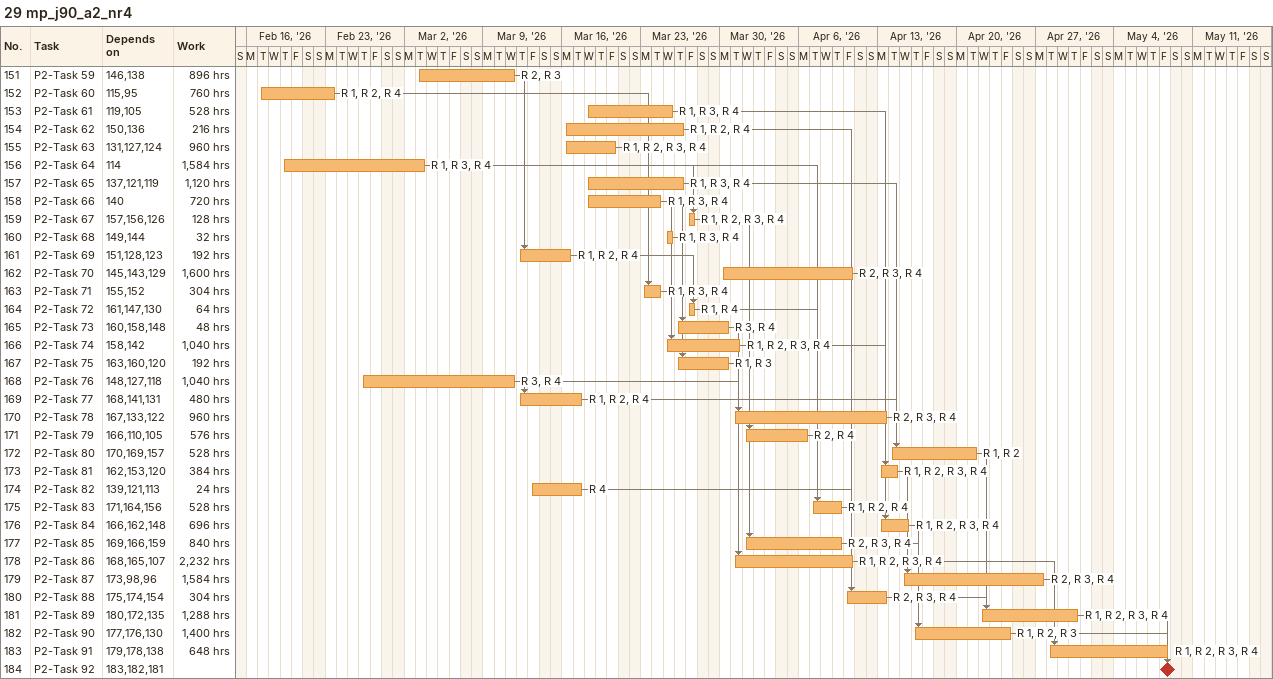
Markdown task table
29 mp_j90_a2_nr4

| ID | Task | Start | Finish | Predecessors | Resources | Work (h) |
|---|---|---|---|---|---|---|
| 151 | P2-Task 59 | 2026-03-03 | 2026-03-11 | 146, 138 | R 2, R 3 | 896 |
| 152 | P2-Task 60 | 2026-02-17 | 2026-02-23 | 115, 95 | R 1, R 2, R 4 | 760 |
| 153 | P2-Task 61 | 2026-03-18 | 2026-03-25 | 119, 105 | R 1, R 3, R 4 | 528 |
| 154 | P2-Task 62 | 2026-03-16 | 2026-03-26 | 150, 136 | R 1, R 2, R 4 | 216 |
| 155 | P2-Task 63 | 2026-03-16 | 2026-03-20 | 131, 127, 124 | R 1, R 2, R 3, R 4 | 960 |
| 156 | P2-Task 64 | 2026-02-19 | 2026-03-03 | 114 | R 1, R 3, R 4 | 1584 |
| 157 | P2-Task 65 | 2026-03-18 | 2026-03-26 | 137, 121, 119 | R 1, R 3, R 4 | 1120 |
| 158 | P2-Task 66 | 2026-03-18 | 2026-03-24 | 140 | R 1, R 3, R 4 | 720 |
| 159 | P2-Task 67 | 2026-03-27 | 2026-03-27 | 157, 156, 126 | R 1, R 2, R 3, R 4 | 128 |
| 160 | P2-Task 68 | 2026-03-25 | 2026-03-25 | 149, 144 | R 1, R 3, R 4 | 32 |
| 161 | P2-Task 69 | 2026-03-12 | 2026-03-16 | 151, 128, 123 | R 1, R 2, R 4 | 192 |
| 162 | P2-Task 70 | 2026-03-30 | 2026-04-10 | 145, 143, 129 | R 2, R 3, R 4 | 1600 |
| 163 | P2-Task 71 | 2026-03-23 | 2026-03-24 | 155, 152 | R 1, R 3, R 4 | 304 |
| 164 | P2-Task 72 | 2026-03-27 | 2026-03-27 | 161, 147, 130 | R 1, R 4 | 64 |
| 165 | P2-Task 73 | 2026-03-26 | 2026-03-30 | 160, 158, 148 | R 3, R 4 | 48 |
| 166 | P2-Task 74 | 2026-03-25 | 2026-03-31 | 158, 142 | R 1, R 2, R 3, R 4 | 1040 |
| 167 | P2-Task 75 | 2026-03-26 | 2026-03-30 | 163, 160, 120 | R 1, R 3 | 192 |
| 168 | P2-Task 76 | 2026-02-26 | 2026-03-11 | 148, 127, 118 | R 3, R 4 | 1040 |
| 169 | P2-Task 77 | 2026-03-12 | 2026-03-17 | 168, 141, 131 | R 1, R 2, R 4 | 480 |
| 170 | P2-Task 78 | 2026-03-31 | 2026-04-13 | 167, 133, 122 | R 2, R 3, R 4 | 960 |
| 171 | P2-Task 79 | 2026-04-01 | 2026-04-06 | 166, 110, 105 | R 2, R 4 | 576 |
| 172 | P2-Task 80 | 2026-04-14 | 2026-04-21 | 170, 169, 157 | R 1, R 2 | 528 |
| 173 | P2-Task 81 | 2026-04-13 | 2026-04-14 | 162, 153, 120 | R 1, R 2, R 3, R 4 | 384 |
| 174 | P2-Task 82 | 2026-03-13 | 2026-03-17 | 139, 121, 113 | R 4 | 24 |
| 175 | P2-Task 83 | 2026-04-07 | 2026-04-09 | 171, 164, 156 | R 1, R 2, R 4 | 528 |
| 176 | P2-Task 84 | 2026-04-13 | 2026-04-15 | 166, 162, 148 | R 1, R 2, R 3, R 4 | 696 |
| 177 | P2-Task 85 | 2026-04-01 | 2026-04-09 | 169, 166, 159 | R 2, R 3, R 4 | 840 |
| 178 | P2-Task 86 | 2026-03-31 | 2026-04-10 | 168, 165, 107 | R 1, R 2, R 3, R 4 | 2232 |
| 179 | P2-Task 87 | 2026-04-15 | 2026-04-27 | 173, 98, 96 | R 2, R 3, R 4 | 1584 |
| 180 | P2-Task 88 | 2026-04-10 | 2026-04-13 | 175, 174, 154 | R 2, R 3, R 4 | 304 |
| 181 | P2-Task 89 | 2026-04-22 | 2026-04-30 | 180, 172, 135 | R 1, R 2, R 3, R 4 | 1288 |
| 182 | P2-Task 90 | 2026-04-16 | 2026-04-24 | 177, 176, 130 | R 1, R 2, R 3 | 1400 |
| 183 | P2-Task 91 | 2026-04-28 | 2026-05-08 | 179, 178, 138 | R 1, R 2, R 3, R 4 | 648 |
| 184 | P2-Task 92 (milestone) | 2026-05-08 | 2026-05-08 | 183, 182, 181 |  |  |
